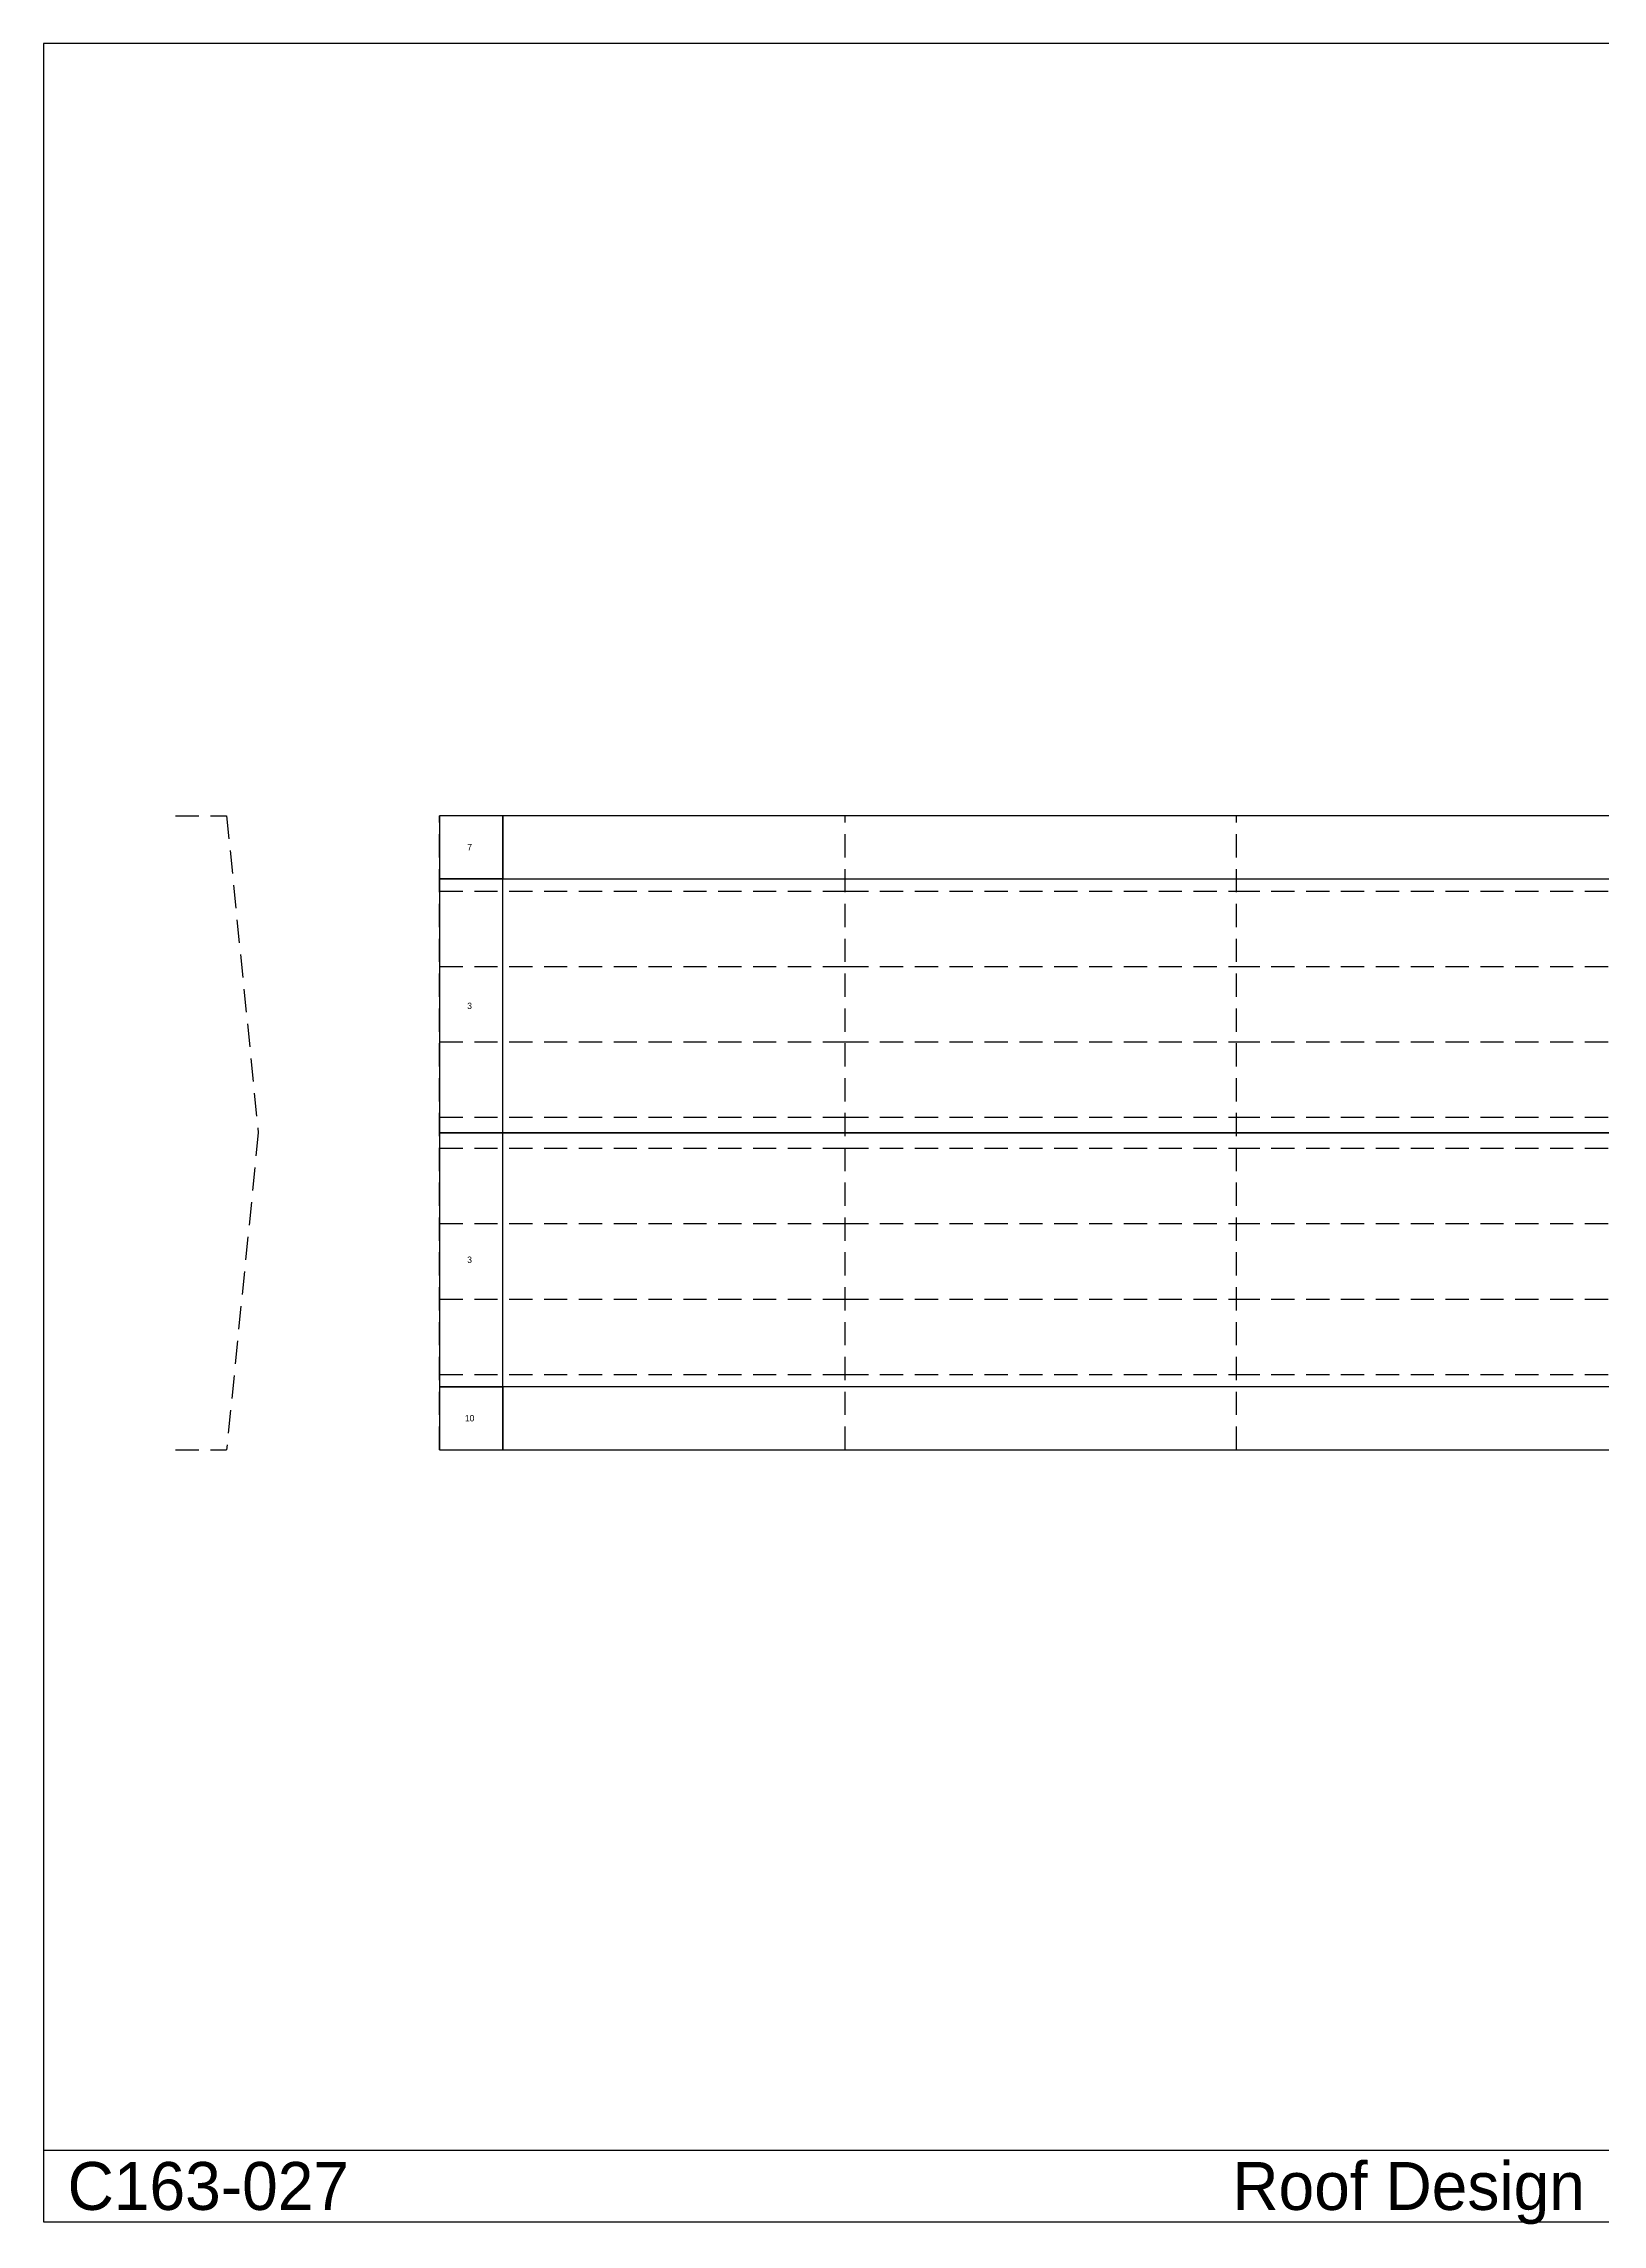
# Model space of a CAD drawing. Extents: x -635 to 4023, y -1242 to 2255.
# Drawn here: x -635 to 1865, y -1242 to 2255 of the extents above; entities that cross this region are included whole.
import ezdxf

# ---------------------------------------------------------------- set-up
doc = ezdxf.new("R2010")
doc.units = 0
doc.linetypes.add('CONTIN', pattern=[0])
doc.linetypes.add('DASHED', pattern=[55.87, 37.25, -18.62])
doc.layers.get('0').update_dxf_attribs({"linetype": 'CONTIN'})
for name, color, linetype in [('20', 1, 'CONTIN'), ('22', 7, 'DASHED'), ('23', 7, 'DASHED')]:
    doc.layers.add(name, color=color, linetype=linetype)

msp = doc.modelspace()

# ---------------------------------------------------------------- linework, layer by layer
for p, q in [((4022.532, 2254.847), (-634.839, 2254.847)), ((-634.839, 2254.847), (-634.839, -1238.181)), ((-634.839, -1122.911), (4022.532, -1122.911)), ((-634.839, -1238.181), (4022.532, -1238.181))]:
    msp.add_line(p, q)
at = {"layer": '20'}
for p, q in [((0, 1016.667), (0, 508.333)), ((3810.833, 1016.667), (0, 1016.667)), ((0, 1016.667), (0, 915.505)), ((101.667, 1016.667), (0, 1016.667)), ((101.667, 1016.667), (101.667, 915.505)), ((3709.167, 1016.667), (101.667, 1016.667)), ((101.667, 915.505), (101.667, 1016.667)), ((0, 915.505), (0, 508.333)), ((101.667, 915.505), (0, 915.505)), ((0, 915.505), (101.667, 915.505)), ((101.667, 508.333), (101.667, 915.505)), ((101.667, 915.505), (3709.167, 915.505)), ((0, 508.333), (3810.833, 508.333)), ((0, 508.333), (101.667, 508.333)), ((0, 508.333), (0, 0)), ((3810.833, 508.333), (0, 508.333)), ((0, 508.333), (0, 101.162)), ((101.667, 508.333), (0, 508.333)), ((101.667, 101.162), (101.667, 508.333)), ((0, 101.162), (101.667, 101.162)), ((0, 101.162), (0, 0)), ((101.667, 101.162), (0, 101.162)), ((101.667, 101.162), (101.667, 0)), ((3709.167, 101.162), (101.667, 101.162)), ((101.667, 0), (101.667, 101.162)), ((0, 0), (3810.833, 0)), ((0, 0), (101.667, 0)), ((101.667, 0), (3709.167, 0))]:
    msp.add_line(p, q, dxfattribs=at)
at = {"layer": '22'}
for p, q in [((-423.14, 1016.667), (-341.473, 1016.667)), ((-341.473, 1016.667), (-290.64, 508.333)), ((0, 895.802), (650.417, 895.802)), ((650.417, 895.802), (1277.917, 895.802)), ((1277.917, 895.802), (1905.417, 895.802)), ((0, 774.938), (650.417, 774.938)), ((650.417, 774.938), (1277.917, 774.938)), ((1277.917, 774.938), (1905.417, 774.938)), ((0, 654.074), (650.417, 654.074)), ((650.417, 654.074), (1277.917, 654.074)), ((1277.917, 654.074), (1905.417, 654.074)), ((0, 533.209), (650.417, 533.209)), ((650.417, 533.209), (1277.917, 533.209)), ((1277.917, 533.209), (1905.417, 533.209)), ((-290.64, 508.333), (-341.473, 0)), ((0, 508.333), (3810.833, 508.333)), ((0, 483.457), (650.417, 483.457)), ((650.417, 483.457), (1277.917, 483.457)), ((1277.917, 483.457), (1905.417, 483.457)), ((0, 362.593), (650.417, 362.593)), ((650.417, 362.593), (1277.917, 362.593)), ((1277.917, 362.593), (1905.417, 362.593)), ((0, 241.729), (650.417, 241.729)), ((650.417, 241.729), (1277.917, 241.729)), ((1277.917, 241.729), (1905.417, 241.729)), ((0, 120.864), (650.417, 120.864)), ((650.417, 120.864), (1277.917, 120.864)), ((1277.917, 120.864), (1905.417, 120.864)), ((-423.14, 0), (-341.473, 0))]:
    msp.add_line(p, q, dxfattribs=at)
at = {"layer": '23'}
for p, q in [((0, 0), (0, 1016.667)), ((650.417, 0), (650.417, 1016.667)), ((1277.917, 0), (1277.917, 1016.667))]:
    msp.add_line(p, q, dxfattribs=at)

# ---------------------------------------------------------------- texts
for s, p in [('C163-027', (-596.415, -1218.969)), ('Roof Design', (1271.19, -1218.969))]:
    msp.add_text(s, height=76.847).set_placement(p)
at = {"layer": '20'}
for s, p in [(' 7', (40.673, 961.006)), (' 3', (40.673, 706.839)), (' 3', (40.673, 299.668)), ('10', (40.673, 45.501))]:
    msp.add_text(s, height=10.16, dxfattribs=at).set_placement(p)

doc.saveas('drawing.dxf')
